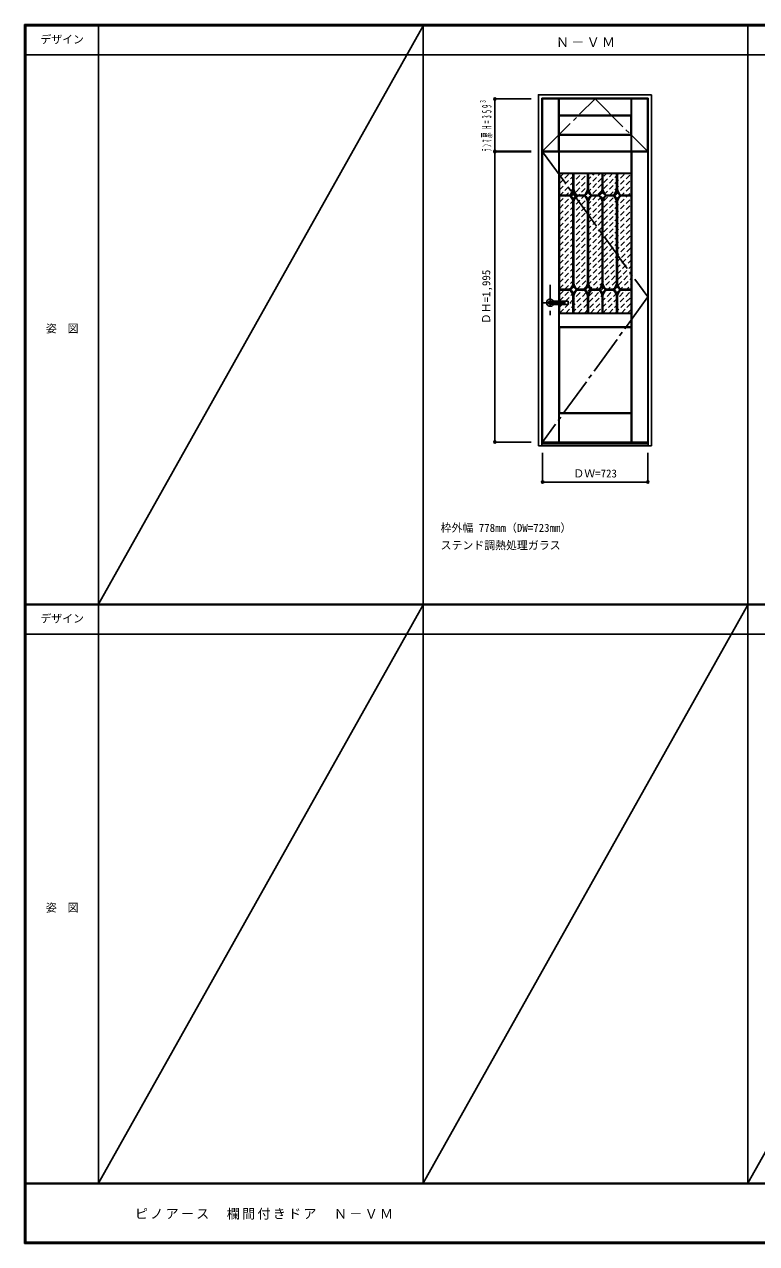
# Model space of a CAD drawing. Units: millimetres, scale not verified. Extents: x -6000 to 5700, y -4307 to 4175.
# Drawn here: x -6000 to -966, y -4205 to 4175 of the extents above; entities that cross this region are included whole.
import ezdxf
from ezdxf.enums import TextEntityAlignment as Align

# ---------------------------------------------------------------- set-up
doc = ezdxf.new("R2010")
doc.units = ezdxf.units.MM
doc.header["$LTSCALE"] = 30
doc.header["$PDMODE"] = 32
doc.header["$PDSIZE"] = 15
for name, pattern in [('CHAIN1', [8, 5, -1, 1, -1]), ('CHAIN2', [12, 9, -1, 1, -1]), ('DASHED1', [1.8, 1.2, -0.6])]:
    doc.linetypes.add(name, pattern=pattern)
for name, color, linetype in [('0-1_通り芯', 4, 'CHAIN1'), ('0-2_扉', 3, 'Continuous'), ('0-3_仕上げ', 4, 'Continuous'), ('0-4_枠', 3, 'Continuous'), ('0-5_レバー', 3, 'Continuous'), ('0-7', 7, 'CHAIN2'), ('0-A_文字', 7, 'Continuous'), ('0-B_寸法', 7, 'Continuous'), ('0-C_ハッチ', 4, 'DASHED1'), ('F-1_枠', 6, 'Continuous'), ('F-A_文字', 7, 'Continuous')]:
    doc.layers.add(name, color=color, linetype=linetype)
doc.styles.add('ＭＳ ゴシック', font='')
doc.styles.get('ＭＳ ゴシック').set_extended_font_data('MS Gothic')

msp = doc.modelspace()

# ---------------------------------------------------------------- linework, layer by layer
at = {"layer": '0-1_通り芯'}
for p, q in [((-2385.8, 2385.75), (-2385.8, 2175.75)), ((-2430.8, 2261.75), (-2240.8, 2261.75))]:
    msp.add_line(p, q, dxfattribs=at)
at = {"layer": '0-2_扉'}
for p, q in [((-2438.3, 3303.25), (-2438.3, 3662.25)), ((-2438.3, 3662.25), (-1715.3, 3662.25)), ((-1713.8, 1304.25), (-1713.8, 3299.25)), ((-2436.8, 1304.25), (-1713.8, 1304.25))]:
    msp.add_line(p, q, dxfattribs=at)
for points in [[(-2438.3, 3303.25), (-1715.3, 3303.25), (-1715.3, 3662.25)], [(-2436.8, 1304.25), (-2436.8, 3299.25), (-1713.8, 3299.25)]]:
    msp.add_lwpolyline(points, dxfattribs=at)
at = {"layer": '0-3_仕上げ', "color": 7}
for p, q in [((-2327.3, 3303.25), (-2327.3, 3662.25)), ((-2325.8, 3549.75), (-2325.8, 3662.25)), ((-2324.3, 3551.25), (-2324.3, 3662.25)), ((-1829.3, 3551.25), (-1829.3, 3662.25)), ((-1827.8, 3549.75), (-1827.8, 3662.25)), ((-1826.3, 3303.25), (-1826.3, 3662.25)), ((-1829.3, 3551.25), (-2324.3, 3551.25)), ((-2325.8, 3415.75), (-2325.8, 3303.25)), ((-2324.3, 3414.25), (-2324.3, 3303.25)), ((-1829.3, 3414.25), (-2324.3, 3414.25)), ((-1829.3, 3414.25), (-1829.3, 3303.25)), ((-1827.8, 3415.75), (-1827.8, 3303.25)), ((-2325.8, 2273.25), (-2325.8, 3299.25)), ((-2324.3, 3151.75), (-2324.3, 3299.25)), ((-2322.8, 3153.25), (-2322.8, 3299.25)), ((-1827.8, 3153.25), (-1827.8, 3299.25)), ((-1826.3, 3151.75), (-1826.3, 3299.25)), ((-1824.8, 1304.25), (-1824.8, 3299.25)), ((-2322.8, 3153.25), (-2324.3, 3151.75)), ((-2321.8, 3149.25), (-2324.3, 3151.75)), ((-1827.8, 3153.25), (-2322.8, 3153.25)), ((-1826.3, 3151.75), (-1828.8, 3149.25)), ((-1827.8, 3153.25), (-1826.3, 3151.75)), ((-2325.8, 1304.25), (-2325.8, 2250.25)), ((-2324.3, 2093.75), (-2324.3, 2188.75)), ((-2322.8, 2095.25), (-2322.8, 2187.25)), ((-1827.8, 2187.25), (-2322.8, 2187.25)), ((-1828.8, 2191.25), (-1826.3, 2188.75)), ((-1827.8, 2187.25), (-1826.3, 2188.75)), ((-1826.3, 2093.75), (-1826.3, 2188.75)), ((-2322.8, 2095.25), (-2324.3, 2093.75)), ((-1827.8, 2095.25), (-1826.3, 2093.75)), ((-2321.8, 2091.25), (-2324.3, 2093.75)), ((-1826.3, 2093.75), (-1828.8, 2091.25)), ((-2324.3, 1304.25), (-2324.3, 1501.75)), ((-2322.8, 1304.25), (-2322.8, 1500.25)), ((-1828.8, 1504.25), (-1826.3, 1501.75)), ((-1827.8, 1500.25), (-1826.3, 1501.75)), ((-1826.3, 1304.25), (-1826.3, 1501.75))]:
    msp.add_line(p, q, dxfattribs=at)
at = {"layer": '0-3_仕上げ', "color": 3}
for p, q in [((-2323.3, 3418.25), (-2323.3, 3547.25)), ((-2323.3, 3547.25), (-1830.3, 3547.25)), ((-1828.8, 3149.25), (-2321.8, 3149.25)), ((-2321.8, 2273.25), (-2321.8, 3149.25)), ((-1828.8, 2191.25), (-1828.8, 3149.25)), ((-2321.8, 2191.25), (-2321.8, 2250.25)), ((-1828.8, 2191.25), (-2321.8, 2191.25)), ((-2321.8, 2091.25), (-2321.8, 1504.25)), ((-2321.8, 2091.25), (-1828.8, 2091.25)), ((-1828.8, 2091.25), (-1828.8, 1504.25)), ((-1828.8, 1504.25), (-2321.8, 1504.25))]:
    msp.add_line(p, q, dxfattribs=at)
at = {"layer": '0-3_仕上げ'}
for p, q in [((-2228.3, 3044.44), (-2228.3, 3149.25)), ((-2222.3, 3044.25), (-2222.3, 3149.25)), ((-2128.3, 3044.35), (-2128.3, 3149.25)), ((-2122.3, 3044.35), (-2122.3, 3149.25)), ((-2028.3, 3044.35), (-2028.3, 3149.25)), ((-2022.3, 3044.35), (-2022.3, 3149.25)), ((-1928.3, 3044.35), (-1928.3, 3149.25)), ((-1922.3, 3044.35), (-1922.3, 3149.25)), ((-2321.8, 3002.25), (-2251.28, 3002.25)), ((-2321.8, 2996.25), (-2251.28, 2996.25)), ((-2228.3, 2396.35), (-2228.3, 2954.15)), ((-2222.3, 2396.35), (-2222.3, 2954.15)), ((-2199.33, 3002.25), (-2151.28, 3002.25)), ((-2199.33, 2996.25), (-2151.28, 2996.25)), ((-2128.3, 2396.35), (-2128.3, 2954.15)), ((-2122.3, 2396.35), (-2122.3, 2954.15)), ((-2099.33, 3002.25), (-2051.28, 3002.25)), ((-2099.33, 2996.25), (-2051.28, 2996.25)), ((-2028.3, 2396.35), (-2028.3, 2954.15)), ((-2022.3, 2396.35), (-2022.3, 2954.15)), ((-1999.33, 3002.25), (-1951.28, 3002.25)), ((-1999.33, 2996.25), (-1951.28, 2996.25)), ((-1928.3, 2396.35), (-1928.3, 2954.15)), ((-1922.3, 2396.35), (-1922.3, 2954.15)), ((-1899.33, 3002.25), (-1828.8, 3002.25)), ((-1899.33, 2996.25), (-1828.8, 2996.25)), ((-2321.8, 2354.25), (-2251.28, 2354.25)), ((-2321.8, 2348.25), (-2251.28, 2348.25)), ((-2199.33, 2354.25), (-2151.28, 2354.25)), ((-2199.33, 2348.25), (-2151.28, 2348.25)), ((-2099.33, 2354.25), (-2051.28, 2354.25)), ((-2099.33, 2348.25), (-2051.28, 2348.25)), ((-1999.33, 2354.25), (-1951.28, 2354.25)), ((-1999.33, 2348.25), (-1951.28, 2348.25)), ((-1899.33, 2354.25), (-1828.8, 2354.25)), ((-1899.33, 2348.25), (-1828.8, 2348.25)), ((-2228.3, 2191.25), (-2228.3, 2306.15)), ((-2222.3, 2191.25), (-2222.3, 2306.15)), ((-2128.3, 2191.25), (-2128.3, 2306.15)), ((-2122.3, 2191.25), (-2122.3, 2306.15)), ((-2028.3, 2191.25), (-2028.3, 2306.15)), ((-2022.3, 2191.25), (-2022.3, 2306.15)), ((-1928.3, 2191.25), (-1928.3, 2306.15)), ((-1922.3, 2191.25), (-1922.3, 2306.15))]:
    msp.add_line(p, q, dxfattribs=at)
at = {"layer": '0-3_仕上げ', "linetype": 'CHAIN1'}
for p, q in [((-2225.3, 3044.25), (-2225.3, 3149.25)), ((-2125.3, 3044.25), (-2125.3, 3149.25)), ((-2025.3, 3044.25), (-2025.3, 3149.25)), ((-1925.3, 3044.25), (-1925.3, 3149.25)), ((-2321.8, 2999.25), (-2250.3, 2999.25)), ((-2225.3, 2396.25), (-2225.3, 2954.25)), ((-2200.3, 2999.25), (-2150.3, 2999.25)), ((-2125.3, 2396.25), (-2125.3, 2954.25)), ((-2100.3, 2999.25), (-2050.3, 2999.25)), ((-2025.3, 2396.25), (-2025.3, 2954.25)), ((-2000.3, 2999.25), (-1950.3, 2999.25)), ((-1925.3, 2396.25), (-1925.3, 2954.25)), ((-1900.3, 2999.25), (-1828.8, 2999.25)), ((-2321.8, 2351.25), (-2250.3, 2351.25)), ((-2200.3, 2351.25), (-2150.3, 2351.25)), ((-2100.3, 2351.25), (-2050.3, 2351.25)), ((-2000.3, 2351.25), (-1950.3, 2351.25)), ((-1900.3, 2351.25), (-1828.8, 2351.25)), ((-2225.3, 2191.25), (-2225.3, 2306.25)), ((-2125.3, 2191.25), (-2125.3, 2306.25)), ((-2025.3, 2191.25), (-2025.3, 2306.25)), ((-1925.3, 2191.25), (-1925.3, 2306.25))]:
    msp.add_line(p, q, dxfattribs=at)
at = {"layer": '0-3_仕上げ', "color": 7}
for points in [[(-2324.3, 3551.25), (-2325.8, 3549.75), (-2323.3, 3547.25)], [(-1829.3, 3551.25), (-1827.8, 3549.75), (-1830.3, 3547.25)], [(-2324.3, 3414.25), (-2325.8, 3415.75), (-2323.3, 3418.25)], [(-1829.3, 3414.25), (-1827.8, 3415.75), (-1830.3, 3418.25)], [(-2322.8, 2187.25), (-2324.3, 2188.75), (-2321.8, 2191.25)], [(-2322.8, 2095.25), (-1827.8, 2095.25), (-1827.8, 2187.25)], [(-2322.8, 1500.25), (-2324.3, 1501.75), (-2321.8, 1504.25)], [(-1827.8, 1304.25), (-1827.8, 1500.25), (-2322.8, 1500.25)]]:
    msp.add_lwpolyline(points, dxfattribs=at)
at = {"layer": '0-3_仕上げ', "color": 3}
msp.add_lwpolyline([(-2323.3, 3418.25), (-1830.3, 3418.25), (-1830.3, 3547.25)], dxfattribs=at)
at = {"layer": '0-3_仕上げ'}
for centre, radius, start, end in [((-2285.18, 3048.07), 57, 306.49767, 356.34853), ((-2285.18, 3048.07), 63, 309.20041, 341.88743), ((-2165.42, 3048.07), 63, 198.11257, 230.79959), ((-2165.42, 3048.07), 57, 183.65147, 233.50233), ((-2185.18, 3048.07), 57, 306.49767, 356.25364), ((-2185.18, 3048.07), 63, 309.20041, 341.88743), ((-2065.42, 3048.07), 63, 198.11257, 230.79959), ((-2065.42, 3048.07), 57, 183.65147, 233.50233), ((-2085.18, 3048.07), 57, 306.49767, 356.25364), ((-2085.18, 3048.07), 63, 309.20041, 341.88743), ((-1965.42, 3048.07), 63, 198.11257, 230.79959), ((-1965.42, 3048.07), 57, 183.65147, 233.50233), ((-1985.18, 3048.07), 57, 306.49767, 356.25364), ((-1985.18, 3048.07), 63, 309.20041, 341.88743), ((-1865.42, 3048.07), 63, 198.11257, 230.79959), ((-1865.42, 3048.07), 57, 183.65147, 233.50233), ((-2285.18, 2950.43), 57, 3.74636, 53.50233), ((-2285.18, 2950.43), 63, 18.11257, 50.79959), ((-2165.42, 2950.43), 63, 129.20041, 161.88743), ((-2165.42, 2950.43), 57, 126.49767, 176.25364), ((-2185.18, 2950.43), 57, 3.74636, 53.50233), ((-2185.18, 2950.43), 63, 18.11257, 50.79959), ((-2065.42, 2950.43), 63, 129.20041, 161.88743), ((-2065.42, 2950.43), 57, 126.49767, 176.25364), ((-2085.18, 2950.43), 57, 3.74636, 53.50233), ((-2085.18, 2950.43), 63, 18.11257, 50.79959), ((-1965.42, 2950.43), 63, 129.20041, 161.88743), ((-1965.42, 2950.43), 57, 126.49767, 176.25364), ((-1985.18, 2950.43), 57, 3.74636, 53.50233), ((-1985.18, 2950.43), 63, 18.11257, 50.79959), ((-1865.42, 2950.43), 63, 129.20041, 161.88743), ((-1865.42, 2950.43), 57, 126.49767, 176.25364), ((-2285.18, 2400.07), 57, 306.49767, 356.25364), ((-2285.18, 2302.43), 57, 3.74636, 53.50233), ((-2285.18, 2400.07), 63, 309.20041, 341.88743), ((-2285.18, 2302.43), 63, 18.11257, 50.79959), ((-2165.42, 2400.07), 63, 198.11257, 230.79959), ((-2165.42, 2302.43), 63, 129.20041, 161.88743), ((-2165.42, 2400.07), 57, 183.74636, 233.50233), ((-2165.42, 2302.43), 57, 126.49767, 176.25364), ((-2185.18, 2400.07), 57, 306.49767, 356.25364), ((-2185.18, 2302.43), 57, 3.74636, 53.50233), ((-2185.18, 2400.07), 63, 309.20041, 341.88743), ((-2185.18, 2302.43), 63, 18.11257, 50.79959), ((-2065.42, 2400.07), 63, 198.11257, 230.79959), ((-2065.42, 2302.43), 63, 129.20041, 161.88743), ((-2065.42, 2400.07), 57, 183.74636, 233.50233), ((-2065.42, 2302.43), 57, 126.49767, 176.25364), ((-2085.18, 2400.07), 57, 306.49767, 356.25364), ((-2085.18, 2302.43), 57, 3.74636, 53.50233), ((-2085.18, 2400.07), 63, 309.20041, 341.88743), ((-2085.18, 2302.43), 63, 18.11257, 50.79959), ((-1965.42, 2400.07), 63, 198.11257, 230.79959), ((-1965.42, 2302.43), 63, 129.20041, 161.88743), ((-1965.42, 2400.07), 57, 183.74636, 233.50233), ((-1965.42, 2302.43), 57, 126.49767, 176.25364), ((-1985.18, 2400.07), 57, 306.49767, 356.25364), ((-1985.18, 2302.43), 57, 3.74636, 53.50233), ((-1985.18, 2400.07), 63, 309.20041, 341.88743), ((-1985.18, 2302.43), 63, 18.11257, 50.79959), ((-1865.42, 2400.07), 63, 198.11257, 230.79959), ((-1865.42, 2302.43), 63, 129.20041, 161.88743), ((-1865.42, 2400.07), 57, 183.74636, 233.50233), ((-1865.42, 2302.43), 57, 126.49767, 176.25364)]:
    msp.add_arc(centre, radius, start, end, dxfattribs=at)
at = {"layer": '0-3_仕上げ', "linetype": 'CHAIN1'}
for centre, start, end in [((-2285.18, 3048.07), 305.54226, 356.34853), ((-2165.42, 3048.07), 183.65147, 234.45774), ((-2185.18, 3048.07), 305.54226, 356.34853), ((-2065.42, 3048.07), 183.65147, 234.45774), ((-2085.18, 3048.07), 305.54226, 356.34853), ((-1965.42, 3048.07), 183.65147, 234.45774), ((-1985.18, 3048.07), 305.54226, 356.34853), ((-1865.42, 3048.07), 183.65147, 234.45774), ((-2285.18, 2950.43), 3.65147, 54.45774), ((-2165.42, 2950.43), 125.54226, 176.34853), ((-2185.18, 2950.43), 3.65147, 54.45774), ((-2065.42, 2950.43), 125.54226, 176.34853), ((-2085.18, 2950.43), 3.65147, 54.45774), ((-1965.42, 2950.43), 125.54226, 176.34853), ((-1985.18, 2950.43), 3.65147, 54.45774), ((-1865.42, 2950.43), 125.54226, 176.34853), ((-2285.18, 2400.07), 305.54226, 356.34853), ((-2285.18, 2302.43), 3.65147, 54.45774), ((-2165.42, 2400.07), 183.65147, 234.45774), ((-2165.42, 2302.43), 125.54226, 176.34853), ((-2185.18, 2400.07), 305.54226, 356.34853), ((-2185.18, 2302.43), 3.65147, 54.45774), ((-2065.42, 2400.07), 183.65147, 234.45774), ((-2065.42, 2302.43), 125.54226, 176.34853), ((-2085.18, 2400.07), 305.54226, 356.34853), ((-2085.18, 2302.43), 3.65147, 54.45774), ((-1965.42, 2400.07), 183.65147, 234.45774), ((-1965.42, 2302.43), 125.54226, 176.34853), ((-1985.18, 2400.07), 305.54226, 356.34853), ((-1985.18, 2302.43), 3.65147, 54.45774), ((-1865.42, 2400.07), 183.65147, 234.45774), ((-1865.42, 2302.43), 125.54226, 176.34853)]:
    msp.add_arc(centre, 60, start, end, dxfattribs=at)
at = {"layer": '0-4_枠'}
for p, q in [((-1687.8, 1279.25), (-1687.8, 3691.25)), ((-1711.8, 1279.25), (-1711.8, 3667.25)), ((-2465.8, 1279.25), (-1687.8, 1279.25)), ((-2441.8, 1294.25), (-1711.8, 1294.25)), ((-2441.8, 1291.25), (-1711.8, 1291.25))]:
    msp.add_line(p, q, dxfattribs=at)
for points in [[(-2465.8, 1279.25), (-2465.8, 3691.25), (-1687.8, 3691.25)], [(-2441.8, 1279.25), (-2441.8, 3667.25), (-1711.8, 3667.25)]]:
    msp.add_lwpolyline(points, dxfattribs=at)
at = {"layer": '0-5_レバー'}
for p, q in [((-2385.8, 2271.25), (-2366.8, 2271.25)), ((-2366.8, 2272.25), (-2365.8, 2273.25)), ((-2366.8, 2251.25), (-2366.8, 2272.25)), ((-2365.8, 2273.25), (-2261.8, 2273.25)), ((-2260.8, 2272.25), (-2261.8, 2273.25)), ((-2260.8, 2251.25), (-2260.8, 2272.25)), ((-2385.8, 2252.25), (-2366.8, 2252.25)), ((-2366.8, 2251.25), (-2365.8, 2250.25)), ((-2261.8, 2250.25), (-2365.8, 2250.25)), ((-2260.8, 2251.25), (-2261.8, 2250.25))]:
    msp.add_line(p, q, dxfattribs=at)
at = {"layer": '0-5_レバー', "color": 4}
for p, q in [((-2365.8, 2250.25), (-2365.8, 2273.25)), ((-2261.8, 2273.25), (-2261.8, 2250.25))]:
    msp.add_line(p, q, dxfattribs=at)
for radius, start, end in [(24.55, 27.93255, 332.06745), (11, 59.72736, 300.27264)]:
    msp.add_arc((-2385.8, 2261.75), radius, start, end, dxfattribs=at)
at = {"layer": '0-5_レバー'}
msp.add_arc((-2385.8, 2261.75), 9.5, 90, 270, dxfattribs=at)
at = {"layer": '0-7'}
for p, q in [((-2436.8, 3299.25), (-1713.8, 2301.75)), ((-1713.8, 2301.75), (-2436.8, 1304.25))]:
    msp.add_line(p, q, dxfattribs=at)
msp.add_lwpolyline([(-2438.3, 3303.25), (-2076.8, 3662.25), (-1715.3, 3303.25)], dxfattribs=at)
at = {"layer": '0-B_寸法', "color": 4}
for p, q in [((-2765.8, 3303.25), (-2765.8, 3662.25)), ((-2765.8, 3662.25), (-2515.8, 3662.25)), ((-2765.8, 3303.25), (-2515.8, 3303.25)), ((-2765.8, 3299.25), (-2515.8, 3299.25)), ((-2765.8, 3299.25), (-2765.8, 1304.25)), ((-2765.8, 1304.25), (-2515.8, 1304.25)), ((-2436.8, 1029.25), (-2436.8, 1229.25)), ((-1713.8, 1029.25), (-1713.8, 1229.25)), ((-2436.8, 1029.25), (-1713.8, 1029.25))]:
    msp.add_line(p, q, dxfattribs=at)
at = {"layer": '0-B_寸法'}
for p in [(-2765.8, 3662.25), (-2765.8, 3303.25), (-2765.8, 3299.25), (-2765.8, 1304.25), (-2436.8, 1029.25), (-1713.8, 1029.25)]:
    msp.add_point(p, dxfattribs=at)
at = {"layer": '0-C_ハッチ'}
for p, q in [((-2321.8, 3122.81), (-2295.36, 3149.25)), ((-2321.8, 2656.12), (-1828.67, 3149.25)), ((-2321.8, 2698.54), (-1871.1, 3149.25)), ((-2321.8, 2740.97), (-1913.52, 3149.25)), ((-2321.8, 2783.4), (-1955.95, 3149.25)), ((-2321.8, 2825.82), (-1998.37, 3149.25)), ((-2321.8, 2868.25), (-2040.8, 3149.25)), ((-2321.8, 2910.68), (-2083.23, 3149.25)), ((-2321.8, 2953.1), (-2125.65, 3149.25)), ((-2321.8, 2995.53), (-2168.08, 3149.25)), ((-2321.8, 3037.96), (-2210.51, 3149.25)), ((-2321.8, 3080.38), (-2252.93, 3149.25)), ((-2321.8, 2613.69), (-1828.8, 3106.69)), ((-2321.8, 2571.27), (-1828.8, 3064.27)), ((-2321.8, 2528.84), (-1828.8, 3021.84)), ((-2321.8, 2486.41), (-1828.8, 2979.41)), ((-2321.8, 2443.99), (-1828.8, 2936.99)), ((-2321.8, 2401.56), (-1828.8, 2894.56)), ((-2321.8, 2359.13), (-1828.8, 2852.13)), ((-2321.8, 2316.71), (-1828.8, 2809.71)), ((-2321.8, 2274.28), (-1828.8, 2767.28)), ((-2319.98, 2191.25), (-1828.8, 2682.43)), ((-2280.4, 2273.25), (-1828.8, 2724.85)), ((-2277.55, 2191.25), (-1828.8, 2640)), ((-2235.13, 2191.25), (-1828.8, 2597.57)), ((-2192.7, 2191.25), (-1828.8, 2555.15)), ((-2150.27, 2191.25), (-1828.8, 2512.72)), ((-2107.85, 2191.25), (-1828.8, 2470.3)), ((-2065.42, 2191.25), (-1828.8, 2427.87)), ((-2022.99, 2191.25), (-1828.8, 2385.44)), ((-1980.57, 2191.25), (-1828.8, 2343.02)), ((-1938.14, 2191.25), (-1828.8, 2300.59)), ((-2321.8, 2231.85), (-2303.4, 2250.25)), ((-1895.71, 2191.25), (-1828.8, 2258.16)), ((-1853.29, 2191.25), (-1828.8, 2215.74))]:
    msp.add_line(p, q, dxfattribs=at)
at = {"layer": 'F-1_枠'}
for p, q in [((-6000, 4175), (5700, 4175)), ((-6000, 4175), (-6000, -4205)), ((-6000, 4170), (5700, 4170)), ((-6000, 4165), (5700, 4165)), ((-5995, 4175), (-5995, -4205)), ((-5990, 4175), (-5990, -4205)), ((-5490, 4175), (-5490, -3790)), ((-3258.4, 4175), (-3258.4, -3790)), ((-1026.8, 4175), (-1026.8, -3790)), ((-6000, 3965), (5700, 3965)), ((-6000, 190.5), (5700, 190.5)), ((-6000, 187.5), (5700, 187.5)), ((-6000, 184.5), (5700, 184.5)), ((-6000, -15.5), (5700, -15.5)), ((5700, -3790), (-6000, -3790)), ((5700, -3795), (-6000, -3795)), ((5700, -4195), (-6000, -4195)), ((5700, -4200), (-6000, -4200)), ((5700, -4205), (-6000, -4205))]:
    msp.add_line(p, q, dxfattribs=at)
at = {"layer": 'F-A_文字'}
for p, q in [((-3258.4, 4165), (-5490, 190.5)), ((-3258.4, 184.5), (-5490, -3790)), ((-1026.8, 184.5), (-3258.4, -3790)), ((1204.8, 184.5), (-1026.8, -3790))]:
    msp.add_line(p, q, dxfattribs=at)

# ---------------------------------------------------------------- texts
at = {"layer": '0-A_文字', "style": 'ＭＳ ゴシック'}
for s, p in [('枠外幅 778mm（DW=723mm）', (-3138.4, 670.5)), ('ステンド調熱処理ガラス', (-3138.4, 550.5))]:
    msp.add_text(s, height=54.99, dxfattribs=at).set_placement(p, align=Align.BOTTOM_LEFT)
at = {"layer": '0-A_文字', "insert": (-2345.1, 4020), "char_height": 65.98, "attachment_point": 7, "style": 'ＭＳ ゴシック'}
msp.add_mtext('\\T1.17;Ｎ－ＶＭ', dxfattribs=at)
at = {"layer": '0-B_寸法', "style": 'ＭＳ ゴシック'}
msp.add_text('ＤＨ=1,995', height=54.99, rotation=90, dxfattribs=at).set_placement((-2780.8, 2114.25), align=Align.BOTTOM_LEFT)
msp.add_text('ＤＷ=723', height=54.99, dxfattribs=at).set_placement((-2225.8, 1044.25), align=Align.BOTTOM_LEFT)
at = {"layer": '0-B_寸法', "insert": (-2780.8, 3302.75), "char_height": 65.98, "attachment_point": 7, "rotation": 90, "style": 'ＭＳ ゴシック'}
msp.add_mtext('\\T1.67;\\W0.4;ﾗﾝﾏ扉H=359³', dxfattribs=at)
at = {"layer": 'F-A_文字', "style": 'ＭＳ ゴシック'}
for s, p in [('デザイン', (-5890, 4027.5)), ('姿\u3000図', (-5852.5, 2040.25)), ('デザイン', (-5890, 47)), ('姿\u3000図', (-5852.5, -1940.25))]:
    msp.add_text(s, height=54.99, dxfattribs=at).set_placement(p, align=Align.BOTTOM_LEFT)
at = {"layer": 'F-A_文字', "insert": (-5240, -4040), "char_height": 65.98, "attachment_point": 7, "style": 'ＭＳ ゴシック'}
msp.add_mtext('\\T1.17;ピノアース\u3000欄間付きドア\u3000Ｎ－ＶＭ', dxfattribs=at)

doc.saveas('drawing.dxf')
